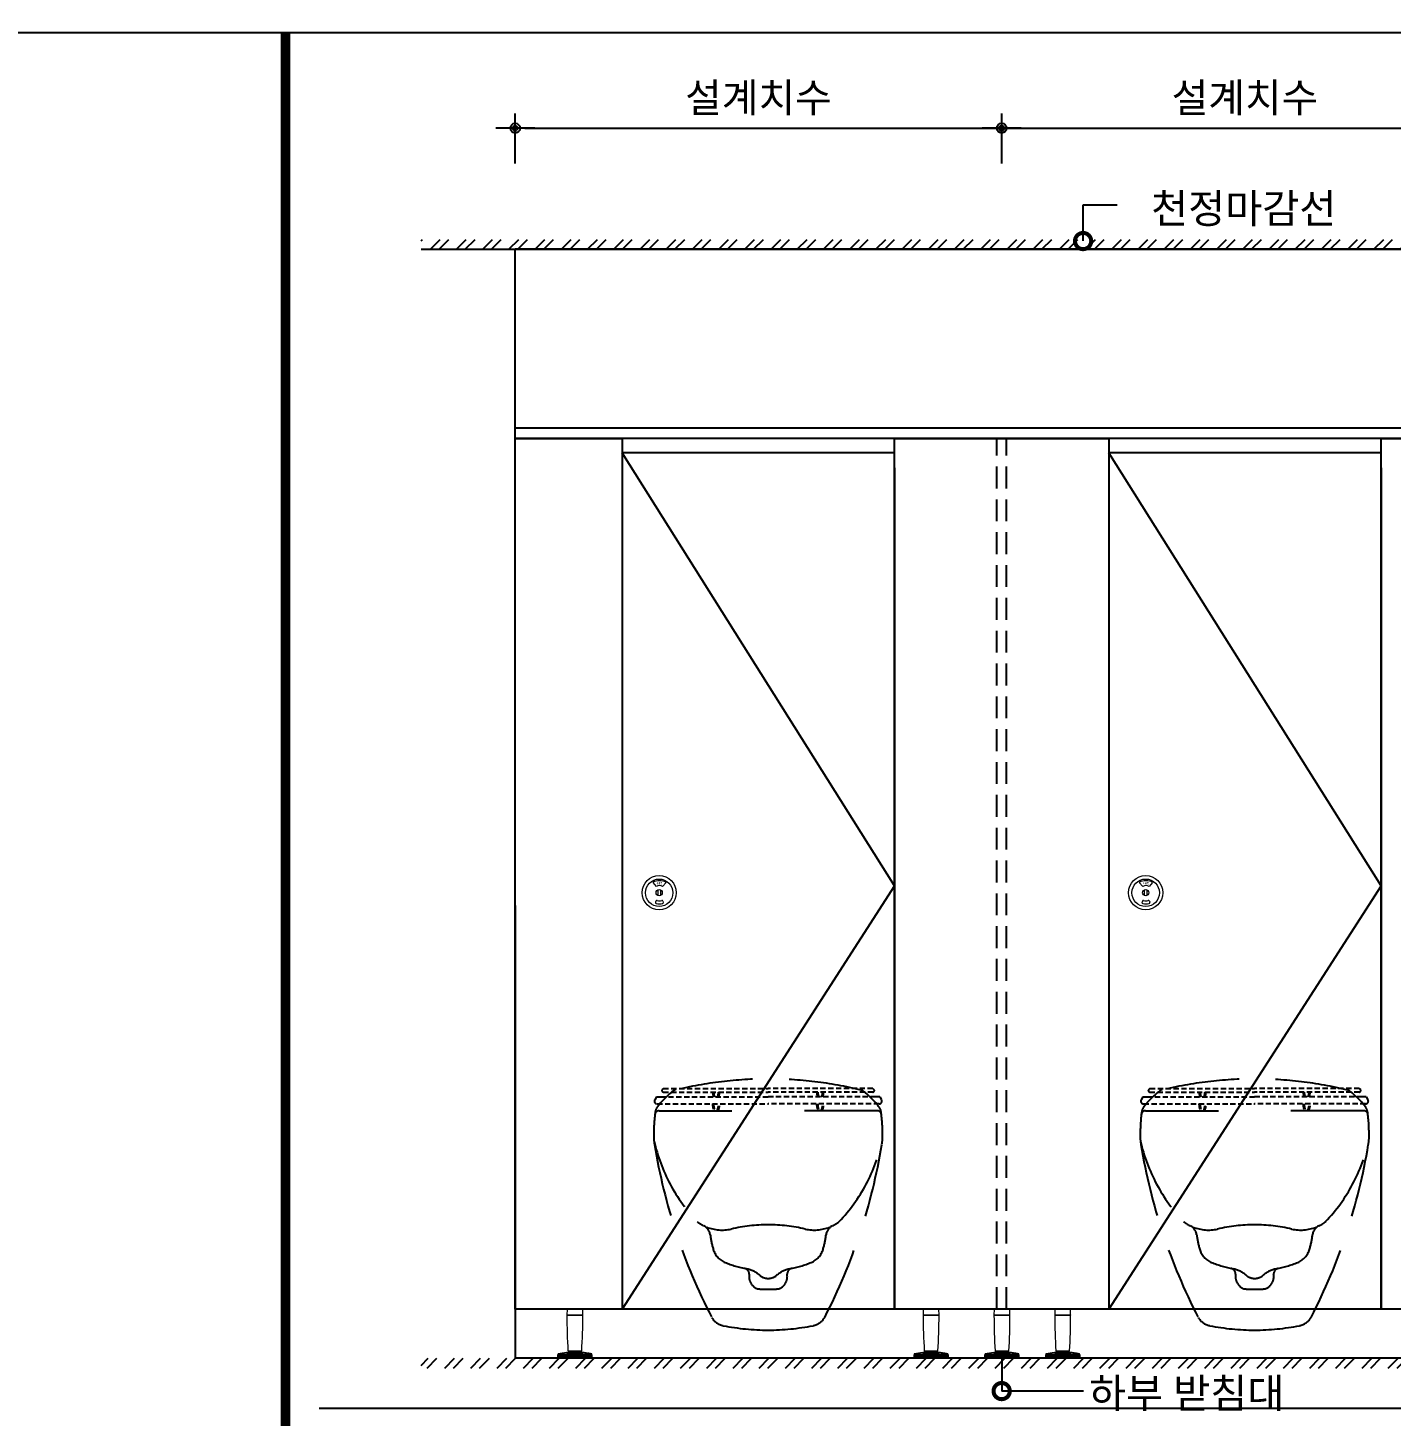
# Model space of a CAD drawing. Extents: x -256 to 8104, y -176 to 5714.
# Drawn here: x 2219 to 3621, y 4116 to 5543 of the extents above; entities that cross this region are included whole.
import ezdxf
from ezdxf.enums import TextEntityAlignment as Align

# ---------------------------------------------------------------- set-up
doc = ezdxf.new("R2010")
doc.units = 0
doc.header["$LTSCALE"] = 30
doc.linetypes.add('HIDDEN', pattern=[0.375, 0.25, -0.125])
doc.layers.get('0').update_dxf_attribs({"linetype": 'CONTINUOUS'})
doc.layers.get('DEFPOINTS').update_dxf_attribs({"linetype": 'CONTINUOUS'})
for name, color, linetype in [('DIM', 7, 'CONTINUOUS'), ('FIN', 5, 'CONTINUOUS'), ('HAT', 8, 'CONTINUOUS'), ('HID', 9, 'HIDDEN'), ('문자', 3, 'CONTINUOUS'), ('부자재', 4, 'CONTINUOUS'), ('잠금쇠(회전형)', 4, 'CONTINUOUS'), ('치수', 1, 'CONTINUOUS'), ('판넬', 2, 'CONTINUOUS'), ('해치', 8, 'CONTINUOUS')]:
    doc.layers.add(name, color=color, linetype=linetype)
doc.styles.add('HDW', font='gulim.ttc')
doc.styles.add('돋움', font='malgun.ttf')
doc.dimstyles.new('10', dxfattribs={"dimscale": 10, "dimtxt": 3, "dimasz": 1, "dimexe": 1.5, "dimexo": 2, "dimgap": 1, "dimtad": 1, "dimdec": 0, "dimlunit": 6, "dimtxsty": '돋움', "dimblk": 'DIMDOT', "dimcen": -1, "dimdle": 1.5, "dimclrt": 3, "dimazin": 3, "dimtfac": 1, "dimtdec": 0, "dimtix": 1, "dimtmove": 2, "dimatfit": 3, "dimldrblk": 'DIMDOT', "dimarcsym": 0})

# ---------------------------------------------------------------- blocks, each defined once
blk = doc.blocks.new('DIMDOT')
at = {"linetype": 'Continuous'}
blk.add_line((-2, 0), (2, 0), dxfattribs=at)
for radius in [0.5, 0.25]:
    blk.add_circle((0, 0), radius, dxfattribs=at)
blk = doc.blocks.new('*D854')
at = {"layer": 'DEFPOINTS', "color": 0}
for p in [(121693.7, -1346.1), (121193.7, -1402.4), (121693.7, -1402.4)]:
    blk.add_point(p, dxfattribs=at)
at = {"layer": 'DIM', "color": 0, "lineweight": -2, "ltscale": 10}
for p, q in [((121193.7, -1382.4), (121193.7, -1331.1)), ((121693.7, -1382.4), (121693.7, -1331.1)), ((121203.7, -1346.1), (121683.7, -1346.1))]:
    blk.add_line(p, q, dxfattribs=at)
at = {"layer": 'DIM', "color": 0, "lineweight": -2, "xscale": 10, "yscale": 10, "zscale": 10, "rotation": 180}
blk.add_blockref('DIMDOT', (121193.7, -1346.1), dxfattribs=at)
at = {"layer": 'DIM', "color": 0, "lineweight": -2, "xscale": 10, "yscale": 10, "zscale": 10}
blk.add_blockref('DIMDOT', (121693.7, -1346.1), dxfattribs=at)
at = {"layer": 'DIM', "color": 3, "insert": (121443.7, -1316.5), "char_height": 30, "attachment_point": 5, "style": '돋움'}
blk.add_mtext('설계치수', dxfattribs=at)
blk = doc.blocks.new('*D855')
at = {"layer": 'DEFPOINTS', "color": 0}
for p in [(122193.7, -1346.1), (121693.7, -1402.4), (122193.7, -1402.4)]:
    blk.add_point(p, dxfattribs=at)
at = {"layer": 'DIM', "color": 0, "lineweight": -2, "ltscale": 10}
for p, q in [((121693.7, -1382.4), (121693.7, -1331.1)), ((122193.7, -1382.4), (122193.7, -1331.1)), ((121703.7, -1346.1), (122183.7, -1346.1))]:
    blk.add_line(p, q, dxfattribs=at)
at = {"layer": 'DIM', "color": 0, "lineweight": -2, "xscale": 10, "yscale": 10, "zscale": 10, "rotation": 180}
blk.add_blockref('DIMDOT', (121693.7, -1346.1), dxfattribs=at)
at = {"layer": 'DIM', "color": 0, "lineweight": -2, "xscale": 10, "yscale": 10, "zscale": 10}
blk.add_blockref('DIMDOT', (122193.7, -1346.1), dxfattribs=at)
at = {"layer": 'DIM', "color": 3, "insert": (121943.7, -1316.5), "char_height": 30, "attachment_point": 5, "style": '돋움'}
blk.add_mtext('설계치수', dxfattribs=at)
blk = doc.blocks.new('A$C460A2A32')
at = {"color": 0}
for p, q in [((2.8, 20), (0.5, 16)), ((2.8, 20), (8.6, 20)), ((8.6, 20), (162.3, 20)), ((12.8, 32), (11.2, 30.4)), ((12.6, 27), (162.3, 27)), ((12.8, 32), (162.3, 32)), ((311.8, 32), (162.3, 32)), ((312, 27), (162.3, 27)), ((316, 20), (162.3, 20)), ((311.8, 32), (313.4, 30.4)), ((321.8, 20), (316, 20)), ((321.8, 20), (324.1, 16)), ((3.9, 10), (162.3, 10)), ((320.7, 10), (162.3, 10))]:
    blk.add_line(p, q, dxfattribs=at)
for centre, radius, start, end in [((12.6, 29), 2, 135, 270), ((108.9, 28.2), 26, 182.6717, 198.4118), ((107.4, 28.2), 23, 183.0205, 200.9186), ((68.6, 28.2), 23, 339.0814, 356.9795), ((67.1, 28.2), 26, 341.5882, 357.3283), ((257.5, 28.2), 26, 182.6717, 198.4118), ((256, 28.2), 23, 183.0205, 200.9186), ((217.2, 28.2), 23, 339.0814, 356.9795), ((215.7, 28.2), 26, 341.5882, 357.3283), ((312, 29), 2, 270, 45), ((3.9, 14), 4, 150.0107, 270), ((108.9, 10), 26, 180, 202.6199), ((107.4, 10), 23, 180, 205.7715), ((68.6, 10), 23, 334.2285, 0), ((67.1, 10), 26, 337.3801, 0), ((257.5, 10), 26, 180, 202.6199), ((256, 10), 23, 180, 205.7715), ((217.2, 10), 23, 334.2285, 0), ((215.7, 10), 26, 337.3801, 0), ((320.7, 14), 4, 270, 29.9893)]:
    blk.add_arc(centre, radius, start, end, dxfattribs=at)
blk = doc.blocks.new('_DOTSMALL')
at = {"color": 0, "linetype": 'ByBlock', "const_width": 0.5}
blk.add_lwpolyline([(-0.0625, 0, 1), (0.0625, 0, 1)], format="xyb", close=True, dxfattribs=at)
blk = doc.blocks.new('A$C63EC304E')
at = {"layer": '치수', "color": 1, "xscale": 2.5, "yscale": 2.5, "zscale": 2.5, "rotation": 234.3098741996962}
blk.add_blockref('_DOTSMALL', (0.31, 0.31), dxfattribs=at)
blk = doc.blocks.new('A$C2BC9653E')
at = {"layer": '치수', "xscale": 0.3333333333333333, "yscale": 0.3333333333333333, "zscale": 0.3333333333333333}
blk.add_blockref('A$C63EC304E', (0, 0), dxfattribs=at)
blk = doc.blocks.new('A$C7FC71301')
at = {"layer": '치수', "rotation": 180}
blk.add_blockref('A$C2BC9653E', (0.208, 0.208), dxfattribs=at)
blk = doc.blocks.new('A$C4A20372B')
at = {"layer": '치수'}
blk.add_blockref('A$C7FC71301', (0, 0), dxfattribs=at)
blk = doc.blocks.new('A$C566469F5')
at = {"layer": '치수'}
blk.add_blockref('A$C4A20372B', (0, 0), dxfattribs=at)
blk = doc.blocks.new('A$C7E317CD4')
at = {"layer": '해치', "xscale": 2, "yscale": 2, "zscale": 2}
blk.add_blockref('A$C566469F5', (0, 0), dxfattribs=at)
blk = doc.blocks.new('A$C601D7F27')
at = {"layer": '치수'}
blk.add_blockref('A$C7E317CD4', (0, 0), dxfattribs=at)
blk = doc.blocks.new('A$C38802C08')
at = {"layer": '치수'}
blk.add_blockref('A$C601D7F27', (0, 0), dxfattribs=at)
blk = doc.blocks.new('BASIC_32', base_point=(118473.5, -6786.3))
at = {"layer": 'HAT'}
h = blk.add_hatch(dxfattribs=at)
h.set_pattern_fill('ANSI32', color=256, scale=2, style=0)
h.set_pattern_definition([(45, (109857.61, -7103.519), (-13.470384, 13.470384), []), (45, (109866.59, -7103.519), (-13.470384, 13.470384), [])])
h.paths.add_polyline_path([(121097, -1460.5), (122790.6, -1460.5), (122790.6, -1470.5), (121097, -1470.5)])
h = blk.add_hatch(dxfattribs=at)
h.set_pattern_fill('ANSI32', color=256, scale=2, style=0)
h.set_pattern_definition([(45, (109857.61, -6921.539), (-13.470384, 13.470384), []), (45, (109866.59, -6921.539), (-13.470384, 13.470384), [])])
h.paths.add_polyline_path([(121097, -2620.8), (122790.6, -2620.8), (122790.6, -2610.8), (121097, -2610.8)])
at = {"color": 2}
blk.add_line((121097, -1470.5), (122790.6, -1470.5), dxfattribs=at)
for p, q in [((121193.7, -2131.7), (121193.7, -1470.5)), ((121193.7, -2145.4), (121193.7, -2610.3)), ((121193.7, -2610.3), (122693.7, -2610.3))]:
    blk.add_line(p, q)
at = {"color": 8}
blk.add_line((120992.3, -2662.1), (124340.1, -2662.1), dxfattribs=at)
at = {"color": 2}
for points in [[(118472.8, -1247.9), (125725.1, -1247.9), (125725.1, -6786.2), (118472.8, -6786.2)], [(118472.8, -1247.9), (125725.1, -1247.9), (125725.1, -6786.2), (118472.8, -6786.2)], [(118472.8, -1247.9), (126454.7, -1247.9), (126454.7, -6786.2), (118472.8, -6786.2)], [(121193.7, -1654.3), (122693.7, -1654.3), (122693.7, -1665.3), (121193.7, -1665.3)]]:
    blk.add_lwpolyline(points, close=True, dxfattribs=at)
at = {"color": 8, "const_width": 10}
blk.add_lwpolyline([(120957.6, -4017), (120957.6, -1247.9)], dxfattribs=at)
at = {"layer": 'FIN', "linetype": 'Continuous', "lineweight": 15}
for p, q in [((121263.2, -2566.7), (121246.8, -2566.7)), ((121246.9, -2566.2), (121263.2, -2566.2)), ((121613, -2566.2), (121629.3, -2566.2)), ((121629.3, -2566.7), (121613, -2566.7)), ((121685.8, -2566.2), (121702.2, -2566.2)), ((121702.2, -2566.7), (121685.8, -2566.7)), ((121748.3, -2566.2), (121764.6, -2566.2)), ((121764.7, -2566.7), (121748.3, -2566.7)), ((121272.8, -2607.6), (121237.2, -2607.6)), ((121272.8, -2608.9), (121237.2, -2608.9)), ((121237.2, -2608.9), (121272.8, -2608.9)), ((121237.8, -2606.4), (121272.3, -2606.4)), ((121238.7, -2610.4), (121238.7, -2610.3)), ((121238.7, -2610.4), (121238.7, -2610.3)), ((121239.9, -2610.4), (121238.7, -2610.4)), ((121238.7, -2610.4), (121238.7, -2610.4)), ((121239.9, -2610.4), (121239.9, -2610.3)), ((121239.9, -2610.4), (121239.9, -2610.3)), ((121239.9, -2610.4), (121239.9, -2610.4)), ((121263.6, -2604.9), (121246.5, -2604.9)), ((121246.7, -2604.9), (121263.3, -2604.9)), ((121248, -2603.2), (121262.1, -2603.2)), ((121257.1, -2610.4), (121257.1, -2610.3)), ((121257.7, -2610.4), (121257.1, -2610.4)), ((121257.7, -2610.4), (121257.7, -2610.3)), ((121258.5, -2610.4), (121258.5, -2610.3)), ((121258.5, -2610.4), (121258.5, -2610.3)), ((121258.5, -2610.4), (121258.5, -2610.3)), ((121258.6, -2610.4), (121258.6, -2610.3)), ((121258.8, -2610.4), (121258.6, -2610.4)), ((121258.8, -2610.4), (121258.8, -2610.3)), ((121258.9, -2610.4), (121258.8, -2610.4)), ((121258.9, -2610.4), (121258.9, -2610.3)), ((121259, -2610.4), (121258.9, -2610.4)), ((121259, -2610.4), (121259, -2610.3)), ((121259, -2610.4), (121259, -2610.3)), ((121259, -2610.4), (121259, -2610.3)), ((121259, -2610.4), (121259, -2610.4)), ((121259, -2610.4), (121259, -2610.4)), ((121259.2, -2610.4), (121259.2, -2610.3)), ((121259.4, -2610.4), (121259.4, -2610.3)), ((121259.4, -2610.4), (121259.4, -2610.3)), ((121259.5, -2610.4), (121259.5, -2610.3)), ((121259.6, -2610.4), (121259.5, -2610.4)), ((121259.5, -2610.4), (121259.5, -2610.4)), ((121259.6, -2610.4), (121259.6, -2610.3)), ((121259.6, -2610.4), (121259.6, -2610.3)), ((121259.6, -2610.4), (121259.6, -2610.4)), ((121269.9, -2610.4), (121269.9, -2610.3)), ((121270.1, -2610.4), (121270.1, -2610.3)), ((121270.5, -2610.4), (121270.5, -2610.3)), ((121271, -2610.4), (121271, -2610.3)), ((121271.2, -2610.4), (121271.2, -2610.3)), ((121639, -2607.6), (121603.3, -2607.6)), ((121639, -2608.9), (121603.3, -2608.9)), ((121603.3, -2608.9), (121639, -2608.9)), ((121603.9, -2606.4), (121638.4, -2606.4)), ((121604.8, -2610.4), (121604.8, -2610.3)), ((121604.8, -2610.4), (121604.8, -2610.3)), ((121606, -2610.4), (121604.8, -2610.4)), ((121604.8, -2610.4), (121604.8, -2610.4)), ((121606, -2610.4), (121606, -2610.3)), ((121606, -2610.4), (121606, -2610.3)), ((121606, -2610.4), (121606, -2610.4)), ((121629.7, -2604.9), (121612.6, -2604.9)), ((121612.8, -2604.9), (121629.5, -2604.9)), ((121614.1, -2603.2), (121628.2, -2603.2)), ((121623.2, -2610.4), (121623.2, -2610.3)), ((121623.8, -2610.4), (121623.2, -2610.4)), ((121623.8, -2610.4), (121623.8, -2610.3)), ((121624.6, -2610.4), (121624.6, -2610.3)), ((121624.6, -2610.4), (121624.6, -2610.3)), ((121624.6, -2610.4), (121624.6, -2610.3)), ((121624.7, -2610.4), (121624.7, -2610.3)), ((121624.9, -2610.4), (121624.7, -2610.4)), ((121624.9, -2610.4), (121624.9, -2610.3)), ((121625, -2610.4), (121624.9, -2610.4)), ((121625, -2610.4), (121625, -2610.3)), ((121625.1, -2610.4), (121625, -2610.4)), ((121625.1, -2610.4), (121625.1, -2610.3)), ((121625.1, -2610.4), (121625.1, -2610.3)), ((121625.1, -2610.4), (121625.1, -2610.4)), ((121625.2, -2610.4), (121625.1, -2610.4)), ((121625.2, -2610.4), (121625.2, -2610.3)), ((121625.3, -2610.4), (121625.3, -2610.3)), ((121625.6, -2610.4), (121625.6, -2610.3)), ((121625.6, -2610.4), (121625.6, -2610.3)), ((121625.6, -2610.4), (121625.6, -2610.3)), ((121625.7, -2610.4), (121625.6, -2610.4)), ((121625.6, -2610.4), (121625.6, -2610.4)), ((121625.7, -2610.4), (121625.7, -2610.3)), ((121625.8, -2610.4), (121625.7, -2610.4)), ((121625.8, -2610.4), (121625.8, -2610.3)), ((121636, -2610.4), (121636, -2610.3)), ((121636.2, -2610.4), (121636.2, -2610.3)), ((121636.7, -2610.4), (121636.7, -2610.3)), ((121637.1, -2610.4), (121637.1, -2610.3)), ((121637.3, -2610.4), (121637.3, -2610.3)), ((121711.8, -2607.6), (121676.2, -2607.6)), ((121711.8, -2608.9), (121676.2, -2608.9)), ((121676.2, -2608.9), (121711.8, -2608.9)), ((121676.8, -2606.4), (121711.3, -2606.4)), ((121677.7, -2610.4), (121677.7, -2610.3)), ((121677.7, -2610.4), (121677.7, -2610.3)), ((121678.9, -2610.4), (121677.7, -2610.4)), ((121677.7, -2610.4), (121677.7, -2610.4)), ((121678.9, -2610.4), (121678.9, -2610.3)), ((121678.9, -2610.4), (121678.9, -2610.3)), ((121678.9, -2610.4), (121678.9, -2610.4)), ((121702.5, -2604.9), (121685.5, -2604.9)), ((121685.7, -2604.9), (121702.3, -2604.9)), ((121687, -2603.2), (121701.1, -2603.2)), ((121696.1, -2610.4), (121696.1, -2610.3)), ((121696.6, -2610.4), (121696.1, -2610.4)), ((121696.6, -2610.4), (121696.6, -2610.3)), ((121697.5, -2610.4), (121697.5, -2610.3)), ((121697.5, -2610.4), (121697.5, -2610.3)), ((121697.5, -2610.4), (121697.5, -2610.3)), ((121697.6, -2610.4), (121697.6, -2610.3)), ((121697.8, -2610.4), (121697.6, -2610.4)), ((121697.8, -2610.4), (121697.8, -2610.3)), ((121697.9, -2610.4), (121697.8, -2610.4)), ((121697.9, -2610.4), (121697.9, -2610.3)), ((121698, -2610.4), (121697.9, -2610.4)), ((121698, -2610.4), (121698, -2610.3)), ((121698, -2610.4), (121698, -2610.3)), ((121698, -2610.4), (121698, -2610.3)), ((121698, -2610.4), (121698, -2610.4)), ((121698, -2610.4), (121698, -2610.4)), ((121698.2, -2610.4), (121698.2, -2610.3)), ((121698.4, -2610.4), (121698.4, -2610.3)), ((121698.4, -2610.4), (121698.4, -2610.3)), ((121698.5, -2610.4), (121698.4, -2610.4)), ((121698.5, -2610.4), (121698.5, -2610.3)), ((121698.6, -2610.4), (121698.5, -2610.4)), ((121698.6, -2610.4), (121698.6, -2610.3)), ((121698.6, -2610.4), (121698.6, -2610.3)), ((121698.6, -2610.4), (121698.6, -2610.4)), ((121708.9, -2610.4), (121708.9, -2610.3)), ((121709.1, -2610.4), (121709.1, -2610.3)), ((121709.5, -2610.4), (121709.5, -2610.3)), ((121710, -2610.4), (121710, -2610.3)), ((121710.2, -2610.4), (121710.2, -2610.3)), ((121774.3, -2607.6), (121738.7, -2607.6)), ((121774.3, -2608.9), (121738.7, -2608.9)), ((121738.7, -2608.9), (121774.3, -2608.9)), ((121739.2, -2606.4), (121773.7, -2606.4)), ((121740.1, -2610.4), (121740.1, -2610.3)), ((121740.1, -2610.4), (121740.1, -2610.3)), ((121741.4, -2610.4), (121740.1, -2610.4)), ((121740.1, -2610.4), (121740.1, -2610.4)), ((121741.4, -2610.4), (121741.4, -2610.3)), ((121741.4, -2610.4), (121741.4, -2610.3)), ((121741.4, -2610.4), (121741.4, -2610.4)), ((121765, -2604.9), (121747.9, -2604.9)), ((121748.2, -2604.9), (121764.8, -2604.9)), ((121749.4, -2603.2), (121763.5, -2603.2)), ((121758.5, -2610.4), (121758.5, -2610.3)), ((121759.1, -2610.4), (121758.5, -2610.4)), ((121759.1, -2610.4), (121759.1, -2610.3)), ((121759.9, -2610.4), (121759.9, -2610.3)), ((121759.9, -2610.4), (121759.9, -2610.3)), ((121759.9, -2610.4), (121759.9, -2610.3)), ((121760, -2610.4), (121760, -2610.3)), ((121760.3, -2610.4), (121760, -2610.4)), ((121760.3, -2610.4), (121760.3, -2610.3)), ((121760.3, -2610.4), (121760.3, -2610.3)), ((121760.4, -2610.4), (121760.3, -2610.4)), ((121760.3, -2610.4), (121760.3, -2610.4)), ((121760.4, -2610.4), (121760.4, -2610.3)), ((121760.5, -2610.4), (121760.4, -2610.4)), ((121760.5, -2610.4), (121760.5, -2610.3)), ((121760.5, -2610.4), (121760.5, -2610.3)), ((121760.5, -2610.4), (121760.5, -2610.4)), ((121760.7, -2610.4), (121760.7, -2610.3)), ((121760.9, -2610.4), (121760.9, -2610.3)), ((121760.9, -2610.4), (121760.9, -2610.3)), ((121761, -2610.4), (121760.9, -2610.4)), ((121761, -2610.4), (121761, -2610.3)), ((121761, -2610.4), (121761, -2610.3)), ((121761, -2610.4), (121761, -2610.4)), ((121761.1, -2610.4), (121761, -2610.4)), ((121761.1, -2610.4), (121761.1, -2610.3)), ((121771.3, -2610.4), (121771.3, -2610.3)), ((121771.6, -2610.4), (121771.6, -2610.3)), ((121772, -2610.4), (121772, -2610.3)), ((121772.4, -2610.4), (121772.4, -2610.3)), ((121772.6, -2610.4), (121772.6, -2610.3))]:
    blk.add_line(p, q, dxfattribs=at)
at = {"layer": 'FIN', "color": 4, "linetype": 'Continuous', "lineweight": 15}
for p, q in [((121247, -2560.6), (121247, -2560.6)), ((121247.1, -2560.3), (121263, -2560.3)), ((121247.1, -2566.4), (121262.9, -2566.4)), ((121263.2, -2566.2), (121263.1, -2560.6)), ((121613.1, -2560.6), (121613.1, -2560.6)), ((121613.2, -2560.3), (121629.1, -2560.3)), ((121613.3, -2566.4), (121629, -2566.4)), ((121629.3, -2566.2), (121629.2, -2560.6)), ((121686, -2560.3), (121702, -2560.3)), ((121686, -2560.6), (121686, -2560.6)), ((121686.1, -2566.4), (121701.9, -2566.4)), ((121702.2, -2566.2), (121702.1, -2560.6)), ((121748.4, -2560.6), (121748.4, -2560.6)), ((121748.5, -2560.3), (121764.4, -2560.3)), ((121748.6, -2566.4), (121764.4, -2566.4)), ((121764.6, -2566.2), (121764.5, -2560.6)), ((121237.8, -2606.4), (121237.2, -2607.6)), ((121237.2, -2607.6), (121237.2, -2608.9)), ((121237.2, -2608.9), (121237.2, -2610.3)), ((121237.2, -2610.3), (121272.8, -2610.3)), ((121248, -2603.2), (121248.6, -2603.8)), ((121261.5, -2603.8), (121248.6, -2603.8)), ((121249.5, -2604.1), (121248.9, -2604.8)), ((121261.2, -2604.8), (121248.9, -2604.8)), ((121249.5, -2603.8), (121249.5, -2604.1)), ((121249.5, -2604.1), (121260.6, -2604.1)), ((121260.6, -2604.1), (121260.6, -2603.8)), ((121261.2, -2604.8), (121260.6, -2604.1)), ((121261.5, -2603.8), (121262.1, -2603.2)), ((121272.8, -2607.6), (121272.3, -2606.4)), ((121272.8, -2608.9), (121272.8, -2607.6)), ((121272.8, -2610.3), (121272.8, -2608.9)), ((121603.9, -2606.4), (121603.3, -2607.6)), ((121603.3, -2607.6), (121603.3, -2608.9)), ((121603.3, -2608.9), (121603.3, -2610.3)), ((121603.3, -2610.3), (121639, -2610.3)), ((121614.1, -2603.2), (121614.7, -2603.8)), ((121627.6, -2603.8), (121614.7, -2603.8)), ((121615.6, -2604.1), (121615, -2604.8)), ((121627.3, -2604.8), (121615, -2604.8)), ((121615.6, -2603.8), (121615.6, -2604.1)), ((121615.6, -2604.1), (121626.7, -2604.1)), ((121626.7, -2604.1), (121626.7, -2603.8)), ((121627.3, -2604.8), (121626.7, -2604.1)), ((121627.6, -2603.8), (121628.2, -2603.2)), ((121639, -2607.6), (121638.4, -2606.4)), ((121639, -2608.9), (121639, -2607.6)), ((121639, -2610.3), (121639, -2608.9)), ((121676.8, -2606.4), (121676.2, -2607.6)), ((121676.2, -2607.6), (121676.2, -2608.9)), ((121676.2, -2608.9), (121676.2, -2610.3)), ((121676.2, -2610.3), (121711.8, -2610.3)), ((121687, -2603.2), (121687.6, -2603.8)), ((121700.4, -2603.8), (121687.6, -2603.8)), ((121688.5, -2604.1), (121687.9, -2604.8)), ((121700.2, -2604.8), (121687.9, -2604.8)), ((121688.5, -2603.8), (121688.5, -2604.1)), ((121688.5, -2604.1), (121699.6, -2604.1)), ((121699.6, -2604.1), (121699.6, -2603.8)), ((121700.2, -2604.8), (121699.6, -2604.1)), ((121700.4, -2603.8), (121701.1, -2603.2)), ((121711.8, -2607.6), (121711.3, -2606.4)), ((121711.8, -2608.9), (121711.8, -2607.6)), ((121711.8, -2610.3), (121711.8, -2608.9)), ((121739.2, -2606.4), (121738.7, -2607.6)), ((121738.7, -2607.6), (121738.7, -2608.9)), ((121738.7, -2608.9), (121738.7, -2610.3)), ((121738.7, -2610.3), (121774.3, -2610.3)), ((121749.4, -2603.2), (121750, -2603.8)), ((121762.9, -2603.8), (121750, -2603.8)), ((121750.9, -2604.1), (121750.3, -2604.8)), ((121762.6, -2604.8), (121750.3, -2604.8)), ((121750.9, -2603.8), (121750.9, -2604.1)), ((121750.9, -2604.1), (121762, -2604.1)), ((121762, -2604.1), (121762, -2603.8)), ((121762.6, -2604.8), (121762, -2604.1)), ((121762.9, -2603.8), (121763.5, -2603.2)), ((121774.3, -2607.6), (121773.7, -2606.4)), ((121774.3, -2608.9), (121774.3, -2607.6)), ((121774.3, -2610.3), (121774.3, -2608.9))]:
    blk.add_line(p, q, dxfattribs=at)
for points in [[(121247.1, -2560.3, 0.124037), (121247, -2560.6, -0.001096), (121247, -2560.6), (121246.9, -2566.2)], [(121613.2, -2560.3, 0.124037), (121613.1, -2560.6, -0.001096), (121613.1, -2560.6), (121613, -2566.2)], [(121686, -2560.3, 0.124037), (121686, -2560.6, -0.001096), (121686, -2560.6), (121685.8, -2566.2)], [(121748.5, -2560.3, 0.124037), (121748.4, -2560.6, -0.001096), (121748.4, -2560.6), (121748.3, -2566.2)]]:
    blk.add_lwpolyline(points, format="xyb", dxfattribs=at)
at = {"layer": 'FIN', "color": 4, "linetype": 'Continuous', "lineweight": 15, "flags": 128}
for points in [[(121263.1, -2560.6, 0.118135), (121263, -2560.3, 0.118135)], [(121629.2, -2560.6, 0.118135), (121629.1, -2560.3, 0.118135)], [(121702.1, -2560.6, 0.118135), (121702, -2560.3, 0.118135)], [(121764.5, -2560.6, 0.118135), (121764.4, -2560.3, 0.118135)]]:
    blk.add_lwpolyline(points, format="xyb", dxfattribs=at)
at = {"layer": 'FIN', "color": 4, "linetype": 'Continuous', "lineweight": 15}
for centre, radius, start, end in [((121247.1, -2566.7), 0.292, 90, 179.3579), ((121247.1, -2566.2), 0.292, 179.2415, 270), ((121825.5, -2567), 578.7, 179.9718, 183.5859), ((120709.1, -2567.8), 554.1, 356.3354, 0.1097), ((121262.9, -2566.2), 0.292, 270, 0.7585), ((121262.9, -2566.7), 0.292, 0.6421, 90), ((121613.3, -2566.2), 0.292, 179.2415, 270), ((121613.3, -2566.7), 0.292, 90, 179.3579), ((122191.7, -2567), 578.7, 179.9718, 183.5859), ((121075.2, -2567.8), 554.1, 356.3354, 0.1097), ((121629, -2566.2), 0.292, 270, 0.7585), ((121629, -2566.7), 0.292, 0.6421, 90), ((121686.1, -2566.2), 0.292, 179.2415, 270), ((121686.1, -2566.7), 0.292, 90, 179.3579), ((122264.5, -2567), 578.7, 179.9718, 183.5859), ((121148.1, -2567.8), 554.1, 356.3354, 0.1097), ((121701.9, -2566.2), 0.292, 270, 0.7585), ((121701.9, -2566.7), 0.292, 0.6421, 90), ((121748.6, -2566.2), 0.292, 179.2415, 270), ((121748.6, -2566.7), 0.292, 90, 179.3579), ((122327, -2567), 578.7, 179.9718, 183.5859), ((121210.5, -2567.8), 554.1, 356.3354, 0.1097), ((121764.4, -2566.2), 0.292, 270, 0.7585), ((121764.4, -2566.7), 0.292, 0.6421, 90), ((121249.5, -2648.6), 43.8, 93.8991, 105.5006), ((121249.5, -2638.1), 33.3, 91.0115, 94.7479), ((121246.7, -2605.1), 0.175, 94.7479, 116.6788), ((121260.6, -2638.1), 33.3, 85.2521, 88.9885), ((121263.3, -2605.1), 0.175, 63.3212, 85.2521), ((121260.6, -2648.6), 43.8, 80.5831, 86.1009), ((121260.6, -2648.6), 43.8, 74.4994, 78.127), ((121615.6, -2648.6), 43.8, 93.8991, 105.5006), ((121615.6, -2638.1), 33.3, 91.0115, 94.7479), ((121612.9, -2605.1), 0.175, 94.7479, 116.6788), ((121626.7, -2638.1), 33.3, 85.2521, 88.9885), ((121629.4, -2605.1), 0.175, 63.3212, 85.2521), ((121626.7, -2648.6), 43.8, 80.5831, 86.1009), ((121626.7, -2648.6), 43.8, 74.4994, 78.127), ((121688.5, -2648.6), 43.8, 93.8991, 105.5006), ((121685.7, -2605.1), 0.175, 94.7479, 116.6788), ((121688.5, -2638.1), 33.3, 91.0115, 94.7479), ((121699.6, -2638.1), 33.3, 85.2521, 88.9885), ((121702.3, -2605.1), 0.175, 63.3212, 85.2521), ((121699.6, -2648.6), 43.8, 80.5831, 86.1009), ((121699.6, -2648.6), 43.8, 74.4994, 78.127), ((121750.9, -2648.6), 43.8, 93.8991, 105.5006), ((121748.2, -2605.1), 0.175, 94.7479, 116.6788), ((121750.9, -2638.1), 33.3, 91.0115, 94.7479), ((121762, -2638.1), 33.3, 85.2521, 88.9885), ((121764.8, -2605.1), 0.175, 63.3212, 85.2521), ((121762, -2648.6), 43.8, 80.5831, 86.1009), ((121762, -2648.6), 43.8, 74.4994, 78.127)]:
    blk.add_arc(centre, radius, start, end, dxfattribs=at)
at = {"layer": 'FIN', "linetype": 'Continuous', "lineweight": 15}
for points, knots in [([(121258.6, -2610.4), (121258.5, -2610.4), (121258.5, -2610.4), (121258.5, -2610.4), (121258.5, -2610.4)], [0, 0, 0, 0, 0.561741, 1, 1, 1, 1]), ([(121258.5, -2610.4), (121258.5, -2610.4), (121258.5, -2610.4), (121258.5, -2610.4), (121258.5, -2610.4)], [0, 0, 0, 0, 0.557964, 1, 1, 1, 1]), ([(121259.2, -2610.4), (121259.2, -2610.4), (121259.1, -2610.4), (121259.1, -2610.4), (121259, -2610.4)], [0, 0, 0, 0, 0.560188, 1, 1, 1, 1]), ([(121259.4, -2610.4), (121259.4, -2610.4), (121259.3, -2610.4), (121259.3, -2610.4), (121259.2, -2610.4)], [0, 0, 0, 0, 0.559958, 1, 1, 1, 1]), ([(121270.1, -2610.4), (121270, -2610.4), (121269.9, -2610.4), (121269.9, -2610.4), (121269.9, -2610.4)], [0, 0, 0, 0, 0.558554, 1, 1, 1, 1]), ([(121270.3, -2610.4), (121270.2, -2610.4), (121270.1, -2610.4), (121270, -2610.4), (121270, -2610.4)], [0, 0, 0, 0, 0.558511, 1, 1, 1, 1]), ([(121270.5, -2610.4), (121270.5, -2610.4), (121270.3, -2610.4), (121270.2, -2610.4), (121270.1, -2610.4)], [0, 0, 0, 0, 0.559859, 1, 1, 1, 1]), ([(121271, -2610.4), (121270.9, -2610.4), (121270.8, -2610.4), (121270.6, -2610.4), (121270.5, -2610.4)], [0, 0, 0, 0, 0.558977, 1, 1, 1, 1]), ([(121271.2, -2610.4), (121271.2, -2610.4), (121271.2, -2610.4), (121271, -2610.4), (121271, -2610.4)], [0, 0, 0, 0, 0.559094, 1, 1, 1, 1]), ([(121624.7, -2610.4), (121624.7, -2610.4), (121624.6, -2610.4), (121624.6, -2610.4), (121624.6, -2610.4)], [0, 0, 0, 0, 0.561741, 1, 1, 1, 1]), ([(121624.6, -2610.4), (121624.6, -2610.4), (121624.6, -2610.4), (121624.6, -2610.4), (121624.6, -2610.4)], [0, 0, 0, 0, 0.557964, 1, 1, 1, 1]), ([(121625.3, -2610.4), (121625.3, -2610.4), (121625.2, -2610.4), (121625.2, -2610.4), (121625.2, -2610.4)], [0, 0, 0, 0, 0.560188, 1, 1, 1, 1]), ([(121625.6, -2610.4), (121625.5, -2610.4), (121625.4, -2610.4), (121625.4, -2610.4), (121625.3, -2610.4)], [0, 0, 0, 0, 0.559958, 1, 1, 1, 1]), ([(121636.2, -2610.4), (121636.2, -2610.4), (121636, -2610.4), (121636, -2610.4), (121636, -2610.4)], [0, 0, 0, 0, 0.558554, 1, 1, 1, 1]), ([(121636.4, -2610.4), (121636.3, -2610.4), (121636.2, -2610.4), (121636.2, -2610.4), (121636.1, -2610.4)], [0, 0, 0, 0, 0.558511, 1, 1, 1, 1]), ([(121636.7, -2610.4), (121636.6, -2610.4), (121636.4, -2610.4), (121636.3, -2610.4), (121636.2, -2610.4)], [0, 0, 0, 0, 0.559859, 1, 1, 1, 1]), ([(121637.1, -2610.4), (121637, -2610.4), (121636.9, -2610.4), (121636.7, -2610.4), (121636.7, -2610.4)], [0, 0, 0, 0, 0.558977, 1, 1, 1, 1]), ([(121637.3, -2610.4), (121637.3, -2610.4), (121637.3, -2610.4), (121637.2, -2610.4), (121637.1, -2610.4)], [0, 0, 0, 0, 0.559094, 1, 1, 1, 1]), ([(121697.6, -2610.4), (121697.5, -2610.4), (121697.5, -2610.4), (121697.5, -2610.4), (121697.5, -2610.4)], [0, 0, 0, 0, 0.561741, 1, 1, 1, 1]), ([(121697.5, -2610.4), (121697.5, -2610.4), (121697.5, -2610.4), (121697.5, -2610.4), (121697.5, -2610.4)], [0, 0, 0, 0, 0.557964, 1, 1, 1, 1]), ([(121698.2, -2610.4), (121698.2, -2610.4), (121698.1, -2610.4), (121698.1, -2610.4), (121698, -2610.4)], [0, 0, 0, 0, 0.560188, 1, 1, 1, 1]), ([(121698.4, -2610.4), (121698.4, -2610.4), (121698.3, -2610.4), (121698.2, -2610.4), (121698.2, -2610.4)], [0, 0, 0, 0, 0.559958, 1, 1, 1, 1]), ([(121709.1, -2610.4), (121709, -2610.4), (121708.9, -2610.4), (121708.9, -2610.4), (121708.9, -2610.4)], [0, 0, 0, 0, 0.558554, 1, 1, 1, 1]), ([(121709.3, -2610.4), (121709.2, -2610.4), (121709.1, -2610.4), (121709, -2610.4), (121709, -2610.4)], [0, 0, 0, 0, 0.558511, 1, 1, 1, 1]), ([(121709.5, -2610.4), (121709.5, -2610.4), (121709.3, -2610.4), (121709.2, -2610.4), (121709.1, -2610.4)], [0, 0, 0, 0, 0.559859, 1, 1, 1, 1]), ([(121710, -2610.4), (121709.9, -2610.4), (121709.8, -2610.4), (121709.6, -2610.4), (121709.5, -2610.4)], [0, 0, 0, 0, 0.558977, 1, 1, 1, 1]), ([(121710.2, -2610.4), (121710.2, -2610.4), (121710.2, -2610.4), (121710, -2610.4), (121710, -2610.4)], [0, 0, 0, 0, 0.559094, 1, 1, 1, 1]), ([(121760, -2610.4), (121760, -2610.4), (121760, -2610.4), (121760, -2610.4), (121759.9, -2610.4)], [0, 0, 0, 0, 0.561741, 1, 1, 1, 1]), ([(121759.9, -2610.4), (121759.9, -2610.4), (121759.9, -2610.4), (121759.9, -2610.4), (121759.9, -2610.4)], [0, 0, 0, 0, 0.557964, 1, 1, 1, 1]), ([(121760.7, -2610.4), (121760.6, -2610.4), (121760.6, -2610.4), (121760.5, -2610.4), (121760.5, -2610.4)], [0, 0, 0, 0, 0.560188, 1, 1, 1, 1]), ([(121760.9, -2610.4), (121760.8, -2610.4), (121760.8, -2610.4), (121760.7, -2610.4), (121760.7, -2610.4)], [0, 0, 0, 0, 0.559958, 1, 1, 1, 1]), ([(121771.6, -2610.4), (121771.5, -2610.4), (121771.4, -2610.4), (121771.4, -2610.4), (121771.3, -2610.4)], [0, 0, 0, 0, 0.558554, 1, 1, 1, 1]), ([(121771.7, -2610.4), (121771.7, -2610.4), (121771.5, -2610.4), (121771.5, -2610.4), (121771.4, -2610.4)], [0, 0, 0, 0, 0.558511, 1, 1, 1, 1]), ([(121772, -2610.4), (121771.9, -2610.4), (121771.7, -2610.4), (121771.6, -2610.4), (121771.6, -2610.4)], [0, 0, 0, 0, 0.559859, 1, 1, 1, 1]), ([(121772.4, -2610.4), (121772.4, -2610.4), (121772.2, -2610.4), (121772.1, -2610.4), (121772, -2610.4)], [0, 0, 0, 0, 0.558977, 1, 1, 1, 1]), ([(121772.6, -2610.4), (121772.6, -2610.4), (121772.6, -2610.4), (121772.5, -2610.4), (121772.4, -2610.4)], [0, 0, 0, 0, 0.559094, 1, 1, 1, 1])]:
    blk.add_open_spline(points, degree=3, knots=knots, dxfattribs=at)
for points in [[(121258.5, -2610.4), (121258.5, -2610.4)], [(121624.7, -2610.4), (121624.6, -2610.4)], [(121697.5, -2610.4), (121697.5, -2610.4)], [(121760, -2610.4), (121760, -2610.4)]]:
    blk.add_open_spline(points, degree=1, dxfattribs=at)
at = {"layer": 'FIN', "color": 4, "linetype": 'Continuous', "lineweight": 15}
for points, knots in [([(121267.7, -2605.4), (121267.7, -2605.4), (121267.7, -2605.4), (121267.8, -2605.4), (121267.8, -2605.4), (121267.8, -2605.4)], [0, 0, 0, 0, 0.110152, 0.664814, 1, 1, 1, 1]), ([(121267.8, -2605.4), (121267.8, -2605.4), (121267.9, -2605.4), (121267.9, -2605.4), (121268, -2605.4), (121268.1, -2605.5), (121268.2, -2605.5), (121268.2, -2605.5)], [0, 0, 0, 0, 0.2159727, 0.4318558, 0.6498983, 0.8698049, 1, 1, 1, 1]), ([(121268.2, -2605.5), (121268.2, -2605.5), (121268.4, -2605.5), (121268.5, -2605.6), (121268.5, -2605.6)], [0, 0, 0, 0, 0.405872, 1, 1, 1, 1]), ([(121268.5, -2605.5), (121268.5, -2605.5), (121268.4, -2605.5), (121268.2, -2605.5), (121268.2, -2605.5)], [0, 0, 0, 0, 0.585266, 1, 1, 1, 1]), ([(121268.2, -2605.5), (121268.2, -2605.5), (121268.2, -2605.5), (121268.2, -2605.5), (121268.2, -2605.5)], [0, 0, 0, 0, 0.495973, 1, 1, 1, 1]), ([(121269.9, -2605.8), (121269.7, -2605.8), (121269.2, -2605.7), (121268.8, -2605.6), (121268.5, -2605.5)], [0, 0, 0, 0, 0.528575, 1, 1, 1, 1]), ([(121268.5, -2605.6), (121268.5, -2605.6), (121268.5, -2605.6), (121268.5, -2605.6), (121268.5, -2605.6)], [0, 0, 0, 0, 0.517301, 1, 1, 1, 1]), ([(121268.5, -2605.6), (121268.8, -2605.6), (121269.2, -2605.7), (121269.7, -2605.8), (121269.9, -2605.8)], [0, 0, 0, 0, 0.470682, 1, 1, 1, 1]), ([(121269.9, -2605.8), (121269.9, -2605.8), (121269.9, -2605.8), (121269.9, -2605.8), (121269.9, -2605.8)], [0, 0, 0, 0, 0.529757, 1, 1, 1, 1]), ([(121633.9, -2605.4), (121633.9, -2605.4), (121634, -2605.4), (121634.1, -2605.4), (121634.2, -2605.4), (121634.3, -2605.5), (121634.3, -2605.5), (121634.3, -2605.5)], [0, 0, 0, 0, 0.2159727, 0.4318558, 0.6498983, 0.8698049, 1, 1, 1, 1]), ([(121633.9, -2605.4), (121633.9, -2605.4), (121633.9, -2605.4), (121633.9, -2605.4), (121633.9, -2605.4), (121633.9, -2605.4)], [0, 0, 0, 0, 0.110152, 0.664814, 1, 1, 1, 1]), ([(121634.3, -2605.5), (121634.4, -2605.5), (121634.5, -2605.5), (121634.6, -2605.6), (121634.7, -2605.6)], [0, 0, 0, 0, 0.405872, 1, 1, 1, 1]), ([(121634.7, -2605.5), (121634.6, -2605.5), (121634.5, -2605.5), (121634.4, -2605.5), (121634.3, -2605.5)], [0, 0, 0, 0, 0.585266, 1, 1, 1, 1]), ([(121634.3, -2605.5), (121634.3, -2605.5), (121634.3, -2605.5), (121634.3, -2605.5), (121634.3, -2605.5)], [0, 0, 0, 0, 0.495973, 1, 1, 1, 1]), ([(121636.1, -2605.8), (121635.8, -2605.8), (121635.3, -2605.7), (121634.9, -2605.6), (121634.7, -2605.5)], [0, 0, 0, 0, 0.528575, 1, 1, 1, 1]), ([(121634.7, -2605.6), (121634.7, -2605.6), (121634.7, -2605.6), (121634.7, -2605.6), (121634.7, -2605.6)], [0, 0, 0, 0, 0.517301, 1, 1, 1, 1]), ([(121634.7, -2605.6), (121634.9, -2605.6), (121635.3, -2605.7), (121635.8, -2605.8), (121636.1, -2605.8)], [0, 0, 0, 0, 0.470682, 1, 1, 1, 1]), ([(121636.1, -2605.8), (121636.1, -2605.8), (121636.1, -2605.8), (121636.1, -2605.8), (121636.1, -2605.8)], [0, 0, 0, 0, 0.529757, 1, 1, 1, 1]), ([(121706.7, -2605.4), (121706.7, -2605.4), (121706.7, -2605.4), (121706.8, -2605.4), (121706.8, -2605.4), (121706.8, -2605.4)], [0, 0, 0, 0, 0.110152, 0.664814, 1, 1, 1, 1]), ([(121706.8, -2605.4), (121706.8, -2605.4), (121706.8, -2605.4), (121706.9, -2605.4), (121707, -2605.4), (121707.1, -2605.5), (121707.2, -2605.5), (121707.2, -2605.5)], [0, 0, 0, 0, 0.2159727, 0.4318558, 0.6498983, 0.8698049, 1, 1, 1, 1]), ([(121707.2, -2605.5), (121707.2, -2605.5), (121707.3, -2605.5), (121707.5, -2605.6), (121707.5, -2605.6)], [0, 0, 0, 0, 0.405872, 1, 1, 1, 1]), ([(121707.5, -2605.5), (121707.5, -2605.5), (121707.3, -2605.5), (121707.2, -2605.5), (121707.2, -2605.5)], [0, 0, 0, 0, 0.585266, 1, 1, 1, 1]), ([(121707.2, -2605.5), (121707.2, -2605.5), (121707.2, -2605.5), (121707.2, -2605.5), (121707.2, -2605.5)], [0, 0, 0, 0, 0.495973, 1, 1, 1, 1]), ([(121708.9, -2605.8), (121708.7, -2605.8), (121708.2, -2605.7), (121707.8, -2605.6), (121707.5, -2605.5)], [0, 0, 0, 0, 0.528575, 1, 1, 1, 1]), ([(121707.5, -2605.6), (121707.5, -2605.6), (121707.5, -2605.6), (121707.5, -2605.6), (121707.5, -2605.6)], [0, 0, 0, 0, 0.517301, 1, 1, 1, 1]), ([(121707.5, -2605.6), (121707.8, -2605.6), (121708.2, -2605.7), (121708.7, -2605.8), (121708.9, -2605.8)], [0, 0, 0, 0, 0.470682, 1, 1, 1, 1]), ([(121708.9, -2605.8), (121708.9, -2605.8), (121708.9, -2605.8), (121708.9, -2605.8), (121708.9, -2605.8)], [0, 0, 0, 0, 0.529757, 1, 1, 1, 1]), ([(121769.2, -2605.4), (121769.3, -2605.4), (121769.3, -2605.4), (121769.4, -2605.4), (121769.5, -2605.4), (121769.6, -2605.5), (121769.6, -2605.5), (121769.6, -2605.5)], [0, 0, 0, 0, 0.2159727, 0.4318558, 0.6498983, 0.8698049, 1, 1, 1, 1]), ([(121769.2, -2605.4), (121769.2, -2605.4), (121769.2, -2605.4), (121769.2, -2605.4), (121769.2, -2605.4), (121769.2, -2605.4)], [0, 0, 0, 0, 0.110152, 0.664814, 1, 1, 1, 1]), ([(121769.6, -2605.5), (121769.7, -2605.5), (121769.8, -2605.5), (121769.9, -2605.6), (121770, -2605.6)], [0, 0, 0, 0, 0.405872, 1, 1, 1, 1]), ([(121770, -2605.5), (121769.9, -2605.5), (121769.8, -2605.5), (121769.7, -2605.5), (121769.6, -2605.5)], [0, 0, 0, 0, 0.585266, 1, 1, 1, 1]), ([(121769.6, -2605.5), (121769.6, -2605.5), (121769.6, -2605.5), (121769.6, -2605.5), (121769.6, -2605.5)], [0, 0, 0, 0, 0.495973, 1, 1, 1, 1]), ([(121771.4, -2605.8), (121771.1, -2605.8), (121770.7, -2605.7), (121770.2, -2605.6), (121770, -2605.5)], [0, 0, 0, 0, 0.528575, 1, 1, 1, 1]), ([(121770, -2605.6), (121770, -2605.6), (121770, -2605.6), (121770, -2605.6), (121770, -2605.6)], [0, 0, 0, 0, 0.517301, 1, 1, 1, 1]), ([(121770, -2605.6), (121770.2, -2605.6), (121770.7, -2605.7), (121771.1, -2605.8), (121771.4, -2605.8)], [0, 0, 0, 0, 0.470682, 1, 1, 1, 1]), ([(121771.4, -2605.8), (121771.4, -2605.8), (121771.4, -2605.8), (121771.4, -2605.8), (121771.4, -2605.8)], [0, 0, 0, 0, 0.529757, 1, 1, 1, 1])]:
    blk.add_open_spline(points, degree=3, knots=knots, dxfattribs=at)
for points in [[(121267.8, -2605.4), (121267.8, -2605.4)], [(121268.2, -2605.5), (121268.6, -2605.5)], [(121268.5, -2605.5), (121268.6, -2605.5)], [(121633.9, -2605.4), (121633.9, -2605.4)], [(121634.3, -2605.5), (121634.7, -2605.5)], [(121634.7, -2605.5), (121634.7, -2605.5)], [(121706.8, -2605.4), (121706.7, -2605.4)], [(121707.2, -2605.5), (121707.6, -2605.5)], [(121707.5, -2605.5), (121707.6, -2605.5)], [(121769.2, -2605.4), (121769.2, -2605.4)], [(121769.6, -2605.5), (121770, -2605.5)], [(121770, -2605.5), (121770, -2605.5)]]:
    blk.add_open_spline(points, degree=1, dxfattribs=at)
at = {"layer": 'HID', "ltscale": 3}
for p, q in [((121688.7, -2560.3), (121688.7, -1665.3)), ((121698.7, -2560.3), (121698.7, -1665.3))]:
    blk.add_line(p, q, dxfattribs=at)
at = {"layer": 'HID', "ltscale": 10}
for p, q in [((121341.5, -2356.3), (121453.7, -2356.3)), ((121565.9, -2356.3), (121453.7, -2356.3)), ((121841.5, -2356.3), (121953.7, -2356.3)), ((122065.9, -2356.3), (121953.7, -2356.3))]:
    blk.add_line(p, q, dxfattribs=at)
for centre, radius, start, end in [((121453.7, -2726.7), 403.1, 76.2923, 103.7077), ((121953.7, -2726.7), 403.1, 76.2923, 103.7077), ((121411.3, -2407), 90, 128.0065, 143.1013), ((121359.6, -2340.8), 6, 103.9579, 128.0065), ((121547.8, -2340.8), 6, 51.9935, 76.0421), ((121496.1, -2407), 90, 36.8987, 51.9935), ((121911.3, -2407), 90, 128.0065, 143.1013), ((121859.6, -2340.8), 6, 103.9579, 128.0065), ((122047.8, -2340.8), 6, 51.9935, 76.0421), ((121996.1, -2407), 90, 36.8987, 51.9935), ((121346.6, -2358.4), 9, 143.1013, 172.4918), ((121560.8, -2358.4), 9, 7.5082, 36.8987), ((121846.6, -2358.4), 9, 143.1013, 172.4918), ((122060.8, -2358.4), 9, 7.5082, 36.8987), ((121516.1, -2380.7), 180, 172.4918, 181.055), ((121341.5, -2360.5), 4.2, 90, 173.3826), ((121565.9, -2360.5), 4.2, 6.6174, 90), ((121391.3, -2380.7), 180, 358.945, 7.5082), ((122016.1, -2380.7), 180, 172.4918, 181.055), ((121841.5, -2360.5), 4.2, 90, 173.3826), ((122065.9, -2360.5), 4.2, 6.6174, 90), ((121891.3, -2380.7), 180, 358.945, 7.5082), ((121378.1, -2383.3), 42, 181.055, 190.5892), ((121509, -2348.3), 177, 192.809, 223.5419), ((121931.1, -2293.1), 602.3, 189.3568, 207.2383), ((120976.3, -2293.1), 602.3, 332.7617, 350.6432), ((121398.4, -2348.3), 177, 316.4581, 347.191), ((121529.3, -2383.3), 42, 349.4108, 358.945), ((121878.1, -2383.3), 42, 181.055, 190.5892), ((122009, -2348.3), 177, 192.809, 223.5419), ((122431.1, -2293.1), 602.3, 189.3568, 207.2383), ((121476.3, -2293.1), 602.3, 332.7617, 350.6432), ((121898.4, -2348.3), 177, 316.4581, 347.191), ((122029.3, -2383.3), 42, 349.4108, 358.945), ((121406.3, -2437), 42, 232.3598, 243.5689), ((121382.2, -2485.3), 12, 6.9609, 63.5689), ((121406.3, -2437), 42, 248.0565, 282.8609), ((121453.7, -2644.6), 171, 90, 102.8609), ((121453.7, -2644.6), 171, 77.1391, 90), ((121501.1, -2437), 42, 257.1391, 291.9435), ((121525.1, -2485.3), 12, 116.4311, 173.0391), ((121501.1, -2437), 42, 296.4311, 307.6402), ((121906.3, -2437), 42, 232.3598, 243.5689), ((121882.2, -2485.3), 12, 6.9609, 63.5689), ((121906.3, -2437), 42, 248.0565, 282.8609), ((121953.7, -2644.6), 171, 90, 102.8609), ((121953.7, -2644.6), 171, 77.1391, 90), ((122001.1, -2437), 42, 257.1391, 291.9435), ((122025.1, -2485.3), 12, 116.4311, 173.0391), ((122001.1, -2437), 42, 296.4311, 307.6402), ((121484.6, -2472.9), 91.1, 186.9609, 196.5836), ((121422.8, -2472.9), 91.1, 343.4164, 353.0391), ((121984.6, -2472.9), 91.1, 186.9609, 196.5836), ((121922.8, -2472.9), 91.1, 343.4164, 353.0391), ((121417.4, -2492.9), 21, 196.5836, 247.6201), ((121453.7, -2404.7), 116.3, 247.6201, 258.9228), ((121453.7, -2404.7), 116.3, 281.0772, 292.3799), ((121490, -2492.9), 21, 292.3799, 343.4164), ((121917.4, -2492.9), 21, 196.5836, 247.6201), ((121953.7, -2404.7), 116.3, 247.6201, 258.9228), ((121953.7, -2404.7), 116.3, 281.0772, 292.3799), ((121990, -2492.9), 21, 292.3799, 343.4164), ((121428.2, -2524.3), 6, 0, 77.9673), ((121425.6, -2548.3), 30, 49.4621, 78.9228), ((121447.6, -2526.7), 13.6, 169.8446, 248.5821), ((121453.7, -2515.4), 13.3, 229.4621, 270), ((121453.7, -2515.4), 13.3, 270, 310.5379), ((121481.8, -2548.3), 30, 101.0772, 130.5379), ((121459.8, -2526.7), 13.6, 291.4179, 10.1554), ((121479.2, -2524.3), 6, 102.0327, 180), ((121928.2, -2524.3), 6, 0, 77.9673), ((121925.6, -2548.3), 30, 49.4621, 78.9228), ((121947.6, -2526.7), 13.6, 169.8446, 248.5821), ((121953.7, -2515.4), 13.3, 229.4621, 270), ((121953.7, -2515.4), 13.3, 270, 310.5379), ((121981.8, -2548.3), 30, 101.0772, 130.5379), ((121959.8, -2526.7), 13.6, 291.4179, 10.1554), ((121979.2, -2524.3), 6, 102.0327, 180), ((121453.7, -2368.8), 171, 266.2838, 270), ((121453.7, -2368.8), 171, 270, 273.7162), ((121953.7, -2368.8), 171, 266.2838, 270), ((121953.7, -2368.8), 171, 270, 273.7162), ((121411.1, -2559.6), 18, 210.6249, 258.7833), ((121496.3, -2559.6), 18, 281.2167, 329.3751), ((121911.1, -2559.6), 18, 210.6249, 258.7833), ((121996.3, -2559.6), 18, 281.2167, 329.3751), ((121453.7, -2344.8), 237, 258.7833, 270), ((121453.7, -2344.8), 237, 270, 281.2167), ((121953.7, -2344.8), 237, 258.7833, 270), ((121953.7, -2344.8), 237, 270, 281.2167)]:
    blk.add_arc(centre, radius, start, end, dxfattribs=at)
at = {"layer": '부자재', "color": 3}
blk.add_line((122693.7, -1470.5), (121193.7, -1470.5), dxfattribs=at)
blk.add_line((122693.7, -1470.5), (121193.7, -1470.5), dxfattribs=at)
at = {"layer": '잠금쇠(회전형)', "linetype": 'Continuous', "lineweight": 15}
for p, q in [((121335.1, -2121.6), (121338.7, -2125.6)), ((121348.8, -2121.6), (121345.2, -2125.6)), ((121835.1, -2121.6), (121838.7, -2125.6)), ((121848.8, -2121.6), (121845.2, -2125.6)), ((121338.4, -2140.8), (121338, -2141.9)), ((121340.3, -2129.3), (121340.3, -2135.1)), ((121343, -2129.4), (121343, -2135.1)), ((121345.5, -2140.8), (121345.9, -2141.9)), ((121838.4, -2140.8), (121838, -2141.9)), ((121840.3, -2129.3), (121840.3, -2135.1)), ((121843, -2129.4), (121843, -2135.1)), ((121845.5, -2140.8), (121845.9, -2141.9))]:
    blk.add_line(p, q, dxfattribs=at)
for centre, radius in [((121341.7, -2132.2), 17.6), ((121341.7, -2132.2), 14.1), ((121841.7, -2132.2), 17.6), ((121841.7, -2132.2), 14.1), ((121341.7, -2132.2), 3.21), ((121841.7, -2132.2), 3.21)]:
    blk.add_circle(centre, radius, dxfattribs=at)
for centre, radius, start, end in [((121342, -2133.9), 14.1, 61.0478, 118.9522), ((121342, -2131.6), 6.81, 61.8696, 118.1304), ((121842, -2133.9), 14.1, 61.0478, 118.9522), ((121842, -2131.6), 6.81, 61.8696, 118.1304), ((121339.3, -2141.1), 0.98, 72.2332, 160.8571), ((121342, -2132.8), 7.75, 252.2332, 287.7668), ((121344.6, -2141.1), 0.98, 19.1429, 107.7668), ((121839.3, -2141.1), 0.98, 72.2332, 160.8571), ((121842, -2132.8), 7.75, 252.2332, 287.7668), ((121844.6, -2141.1), 0.98, 19.1429, 107.7668), ((121338.9, -2142.3), 0.98, 160.8571, 255.4685), ((121342, -2130.5), 13.2, 255.4685, 284.5315), ((121345, -2142.3), 0.98, 284.5315, 19.1429), ((121838.9, -2142.3), 0.98, 160.8571, 255.4685), ((121842, -2130.5), 13.2, 255.4685, 284.5315), ((121845, -2142.3), 0.98, 284.5315, 19.1429)]:
    blk.add_arc(centre, radius, start, end, dxfattribs=at)
at = {"layer": '치수'}
for p, q in [((121777.4, -1461.9), (121777.4, -1424.8)), ((121777.4, -1424.8), (121812.5, -1424.8)), ((121583.7, -2125), (121303.7, -1679.9)), ((122083.7, -2125), (121803.7, -1679.9)), ((121583.7, -2125), (121303.7, -2560.3)), ((122083.7, -2125), (121803.7, -2560.3)), ((121693.7, -2610.3), (121693.7, -2644.6)), ((121777.8, -2644.6), (121693.7, -2644.6))]:
    blk.add_line(p, q, dxfattribs=at)
at = {"layer": '판넬'}
for p, q in [((121583.7, -1679.9), (121303.7, -1679.9)), ((122083.7, -1679.9), (121803.7, -1679.9)), ((121303.7, -1695.3), (121303.7, -2560.3)), ((121583.7, -1695.3), (121583.7, -2517.2)), ((121803.7, -1695.3), (121803.7, -2560.3)), ((122083.7, -1695.3), (122083.7, -1707.7)), ((122083.7, -1707.7), (122083.7, -2517.2)), ((121583.7, -2517.2), (121583.7, -2560.3)), ((122083.7, -2517.2), (122083.7, -2560.3)), ((121583.7, -2560.3), (121303.7, -2560.3)), ((122083.7, -2560.3), (121803.7, -2560.3))]:
    blk.add_line(p, q, dxfattribs=at)
at = {"layer": '판넬', "color": 3}
for p, q in [((121303.7, -2560.3), (121193.7, -2560.3)), ((121803.7, -2560.3), (121583.7, -2560.3)), ((121803.7, -2560.3), (121703.7, -2560.3)), ((122303.7, -2560.3), (122083.7, -2560.3))]:
    blk.add_line(p, q, dxfattribs=at)
at = {"layer": '판넬'}
for points in [[(121303.7, -2560.3), (121193.7, -2560.3), (121193.7, -1665.3), (121303.7, -1665.3)], [(121583.7, -1665.3), (121803.7, -1665.3), (121803.7, -2560.3), (121583.7, -2560.3)], [(122083.7, -1665.3), (122303.7, -1665.3), (122303.7, -2560.3), (122083.7, -2560.3)]]:
    blk.add_lwpolyline(points, close=True, dxfattribs=at)
at = {"layer": '해치', "color": 3}
blk.add_line((121583.7, -1695.3), (121583.7, -1665.3), dxfattribs=at)
at = {"layer": 'HID', "ltscale": 10, "xscale": 0.7200000000011642, "yscale": 0.7200000000011642, "zscale": 0.7200000000011642}
for p in [(121336.8, -2356.5), (121836.8, -2356.5)]:
    blk.add_blockref('A$C460A2A32', p, dxfattribs=at)
at = {"layer": '해치', "xscale": -20, "yscale": 20, "zscale": 20, "rotation": 180}
blk.add_blockref('A$C38802C08', (121773.2, -1458), dxfattribs=at)
at = {"layer": '해치', "xscale": -20, "yscale": 20, "zscale": 20}
blk.add_blockref('A$C38802C08', (121697.9, -2648.7), dxfattribs=at)
at = {"layer": '문자', "style": '돋움'}
for s, p in [('천정마감선', (121942.5, -1428.3)), ('하부 받침대', (121883.9, -2646.3))]:
    blk.add_text(s, height=30.34, dxfattribs=at).set_placement(p, align=Align.MIDDLE)
at = {"layer": '잠금쇠(회전형)', "linetype": 'Continuous', "lineweight": 15, "style": 'HDW', "width": 0.659278}
for p, p2 in [((121338.8, -2123.7), (121345, -2123.7)), ((121838.8, -2123.7), (121845, -2123.7))]:
    blk.add_text('사용중', height=2.3, dxfattribs=at).set_placement(p, p2, align=Align.FIT)
at = {"layer": 'DIM', "ltscale": 10}
for base, p1, p2, picture, middle in [((121693.7, -1346.1), (121193.7, -1402.4), (121693.7, -1402.4), '*D854', (121443.7, -1316.5)), ((122193.7, -1346.1), (121693.7, -1402.4), (122193.7, -1402.4), '*D855', (121943.7, -1316.5))]:
    dim = blk.add_linear_dim(base=base, p1=p1, p2=p2, text='설계치수', dimstyle='10', override={"dimtxsty": '돋움'}, dxfattribs=at)
    dim.commit()
    dim.dimension.update_dxf_attribs({"geometry": picture, "text_midpoint": middle})

msp = doc.modelspace()

# ---------------------------------------------------------------- block references
msp.add_blockref('BASIC_32', (0, 0))

doc.saveas('drawing.dxf')
